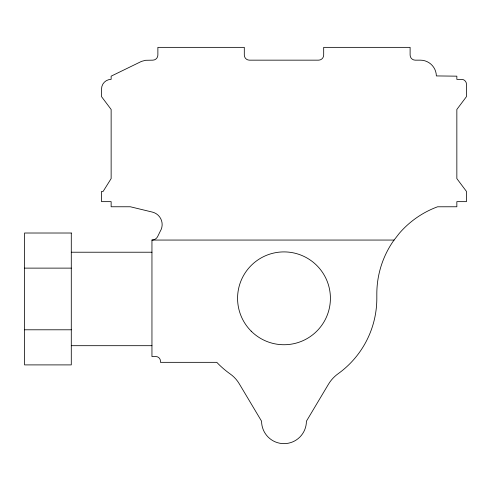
<?xml version="1.0" encoding="UTF-8"?>
<svg xmlns="http://www.w3.org/2000/svg" width="491" height="491" viewBox="0 0 491 491"><rect width="100%" height="100%" fill="white"/><g stroke="black" fill="none" stroke-linecap="round" stroke-linejoin="round"><path stroke-width="0.74" d="M151.952 240.056A6.401 6.401 0 0 0 157.801 236.251L160.244 231.273A12.803 12.803 0 0 0 152.363 212.094L130.348 206.766L111.138 206.766L111.138 201.648L101.539 201.648L101.539 191.404L103.135 191.404L111.138 178.601L111.138 109.456L101.539 96.653L101.539 88.969A9.605 9.605 0 0 1 111.138 79.37L111.138 76.166L141.506 61.381L145.539 60.301L152.75 60.16A5.119 5.119 0 0 0 157.875 55.041L157.875 47.357L244.303 47.357L244.303 55.041A5.119 5.119 0 0 0 249.422 60.16L318.567 60.16A5.119 5.119 0 0 0 323.686 55.041L323.686 47.357L410.114 47.357L410.114 55.041A5.119 5.119 0 0 0 415.233 60.16L420.357 60.16A16.007 16.007 0 0 1 436.358 75.927L456.845 76.166L456.845 79.37L461.65 79.37A4.8 4.8 0 0 1 466.45 84.17L466.45 96.653L456.845 109.456L456.845 178.601L466.45 191.404L466.45 201.648L456.845 201.648L456.845 206.766L437.573 206.791A92.83 92.83 0 0 0 399.281 233.36L393.512 240.805A92.83 92.83 0 0 0 376.824 293.9L376.824 298.319A92.83 92.83 0 0 1 338.557 373.418L338.545 373.424A35.211 35.211 0 0 0 328.43 384.281L306.402 421.235A22.408 22.408 0 0 1 283.994 443.643A22.408 22.408 0 0 1 261.586 421.235L239.203 383.692A32.007 32.007 0 0 0 230.009 373.823L229.432 373.418A92.83 92.83 0 0 1 218.354 363.954L216.795 362.333L160.434 362.333L160.434 361.057A4.48 4.48 0 0 0 155.954 356.576L151.952 356.576L151.952 240.056L394.089 240.056M71.287 252.221L151.952 252.221M24.55 268.123L71.287 268.123M24.55 329.792L71.287 329.792M71.287 345.689L151.952 345.689M71.287 233.016L24.55 233.016L24.55 364.899L71.287 364.899L71.287 233.016M251.171 331.137A46.412 46.412 0 0 0 328.829 310.33A46.412 46.412 0 0 0 271.977 253.485A46.412 46.412 0 0 0 251.171 331.137"/></g></svg>
